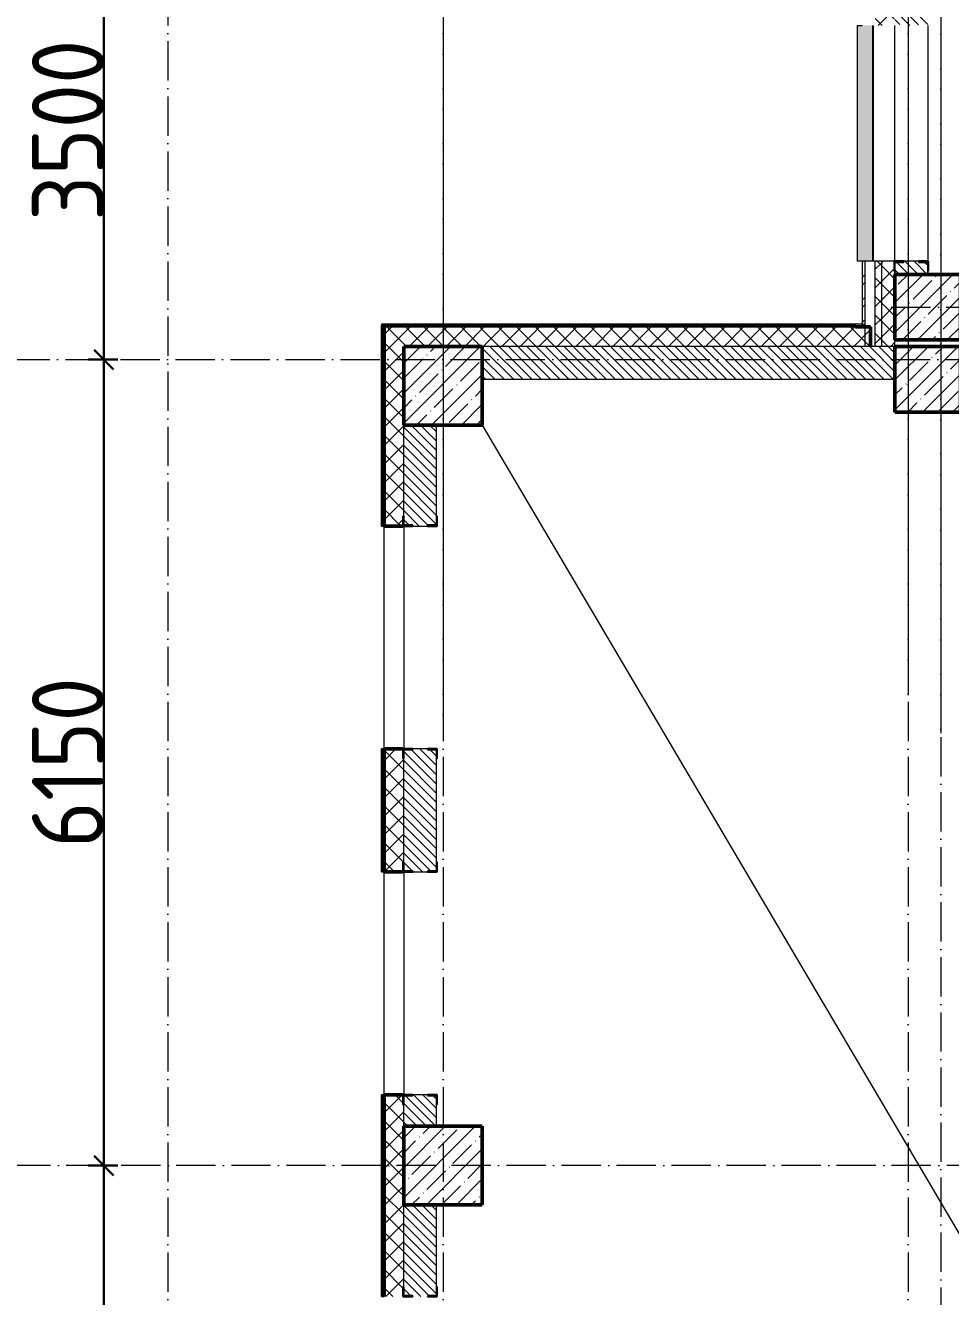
# Model space of a CAD drawing. Header units: millimetres. Extents: x -12989 to 629078, y -109036 to 555275.
# Drawn here: x 351632 to 358696, y -51182 to -41482 of the extents above; entities that cross this region are included whole.
import ezdxf

# ---------------------------------------------------------------- set-up
doc = ezdxf.new("R2010")
doc.units = ezdxf.units.MM
doc.linetypes.add('50_200_ШТРИХ_1Т_ш5_п1_п1_', pattern=[700, 500, -100, 0, -100])
for name, color, linetype, lineweight in [('4 -стяжа', 7, 'Continuous', 30), ('A-____-____-DIMS', 7, 'Continuous', 9), ('A-DETL-____-OTLN-4', 7, 'Continuous', 18), ('A-GENM-____-MCUT', 7, 'Continuous', 25), ('A-GENM-____-OTLN-1', 7, 'Continuous', 25), ('A-GLAZ-____-OTLN', 7, 'Continuous', 9), ('A-WALL-____-MCUT', 7, 'Continuous', 13), ('A-WALL-____-MCUT-1', 7, 'Continuous', 9), ('A-WALL-____-MCUT-2', 7, 'Continuous', 50), ('A-WALL-____-MCUT-3', 7, 'Continuous', 9), ('A-WALL-____-OTLN', 7, 'Continuous', 9), ('A-WALL-____-PATT-1', 7, 'Continuous', 9), ('A-WALL-FNSH-MCUT-1', 7, 'Continuous', 9), ('S-COLS-____-MCUT', 7, 'Continuous', 50), ('S-COLS-____-OTLN', 7, 'Continuous', 9), ('S-GRID-____-OTLN-1', 7, '50_200_ШТРИХ_1Т_ш5_п1_п1_', 9)]:
    doc.layers.add(name, color=color, linetype=linetype, lineweight=lineweight)
doc.layers.add('A-GLAZ-____-OTLN-1', color=7, linetype='Continuous', lineweight=9, true_color=0xc0c0c0)
doc.layers.get('4 -стяжа').off()
doc.styles.add('ISOCPEUR_I_9', font='isocpeui.ttf', dxfattribs={"width": 0.9, "height": 250})
doc.styles.add('СПДС', font='isocpeur.ttf', dxfattribs={"width": 0.9})
doc.dimstyles.new('ISO-2_5_0_9К_БОЛЬШОЙ_ОСИ', dxfattribs={"dimscale": 304.8, "dimtxt": 248.995294, "dimasz": 0.492126, "dimexe": 0.393701, "dimexo": 0, "dimgap": 0, "dimtad": 1, "dimdec": 0, "dimzin": 0, "dimdsep": 46, "dimtxsty": 'ISOCPEUR_I_9', "dimblk1": 'OBLIQUE', "dimblk2": 'OBLIQUE', "dimsah": 1, "dimcen": 0.09, "dimdle": 0.393701, "dimazin": 0, "dimtfac": 1, "dimtdec": 4, "dimtix": 1, "dimtmove": 0, "dimatfit": 3, "dimfxl": 1, "dimtvp": 1, "dimtolj": 1, "dimtzin": 0, "dimarcsym": 2})
pattern_1 = [(45, (283770.71, -86863.46), (-70.71068, 70.71068), []), (135, (283770.71, -86863.46), (-70.71068, -70.71068), [])]
pattern_2 = [(45, (-74750, -43231.04), (-114.04925, 114.04925), []), (45, (-74635.95, -43231.04), (-114.04925, 114.04925), [201.613, -40.323, 3.353, -36.97])]
pattern_3 = [(45, (-74750, -42681.04), (-114.04925, 114.04925), []), (45, (-74635.95, -42681.04), (-114.04925, 114.04925), [201.613, -40.323, 3.353, -36.97])]
pattern_4 = [(135, (283770.707, -86863.456), (-35.35534, -35.35534), [])]

# ---------------------------------------------------------------- blocks, each defined once
blk = doc.blocks.new('BSC_Колонна _Прямоугольная - 500х500-V56-АР1_План отверстий 3 этажа в осях 1-64_Ю-ЯЯ')
at = {"layer": 'S-COLS-____-OTLN'}
h = blk.add_hatch(dxfattribs=at)
h.set_pattern_fill('FP_64', color=256, style=0, pattern_type=2)
h.set_pattern_definition(pattern_2)
h.paths.add_polyline_path([(-250, -250), (250, -250), (250, 250), (-250, 250)], flags=0)
at = {"layer": 'S-COLS-____-MCUT'}
for p, q in [((250, 250), (-250, 250)), ((-250, 250), (-250, -250)), ((250, -250), (250, 250)), ((-250, -250), (250, -250))]:
    blk.add_line(p, q, dxfattribs=at)
blk = doc.blocks.new('BSC_Колонна _Прямоугольная - 500х500-V119-АР1_План отверстий 3 этажа в осях 1-64_Ю-ЯЯ')
at = {"layer": 'S-COLS-____-OTLN'}
h = blk.add_hatch(dxfattribs=at)
h.set_pattern_fill('FP_124', color=256, style=0, pattern_type=2)
h.set_pattern_definition(pattern_3)
h.paths.add_polyline_path([(-250, -250), (250, -250), (250, 250), (-250, 250), (-250, 12)], flags=0)
at = {"layer": 'S-COLS-____-MCUT'}
for p, q in [((250, 250), (-250, 250)), ((-250, 250), (-250, -250)), ((250, -250), (250, 250)), ((-250, -250), (250, -250))]:
    blk.add_line(p, q, dxfattribs=at)
blk = doc.blocks.new('Фахверк_СКБ_Уголок - 250_2700_1-27501432-АР1_План отверстий 3 этажа в осях 1-64_Ю-ЯЯ')
at = {"layer": 'A-GENM-____-MCUT'}
for p, q in [((200, 181), (125, 181)), ((125, 181), (125, 106)), ((125, 106), (131, 106)), ((131, 106), (131, 175)), ((131, 175), (200, 175)), ((200, 175), (200, 181)), ((131, -6), (125, -6)), ((125, -6), (125, -81)), ((125, -81), (200, -81)), ((131, -75), (131, -6)), ((200, -75), (131, -75)), ((200, -81), (200, -75))]:
    blk.add_line(p, q, dxfattribs=at)
blk = doc.blocks.new('Отлив_СКБ - Отлив витража_120_НВФ-31885689-АР1_План отверстий 3 этажа в осях 1-64_Ю-ЯЯ')
at = {"layer": 'A-GLAZ-____-OTLN-1'}
for points in [[(1800, 2), (1800, 120), (0, 120), (0, 2), (736.9, 2)], [(1800, 0), (1800, 2), (0, 2), (0, 0), (736.9, 0)]]:
    blk.add_hatch(color=256, dxfattribs=at).paths.add_polyline_path(points, flags=0)
at = {"layer": 'A-GLAZ-____-OTLN'}
for p, q in [((0, 83), (0, 120)), ((1800, 120), (0, 120)), ((1800, 120), (1800, 83)), ((0, 2), (1800, 2)), ((1800, 0), (0, 0))]:
    blk.add_line(p, q, dxfattribs=at)
blk = doc.blocks.new('Стены 10 - Стены 4-31628020-АР1_План отверстий 3 этажа в осях 1-64_Ю-ЯЯ')
at = {"layer": 'A-WALL-____-MCUT'}
for p, q in [((23850, 9731), (23800, 9731)), ((23800, 9731), (23800, 9711)), ((23800, 9711), (23850, 9711)), ((23850, 9711), (23850, 9731))]:
    blk.add_line(p, q, dxfattribs=at)
blk = doc.blocks.new('BSC_Колонна _Прямоугольная - 600х600-25984397-АР1_План отверстий 3 этажа в осях 1-64_А-ГГ')
at = {"layer": 'S-COLS-____-OTLN'}
h = blk.add_hatch(dxfattribs=at)
h.set_pattern_fill('FP_47', color=256, style=0, pattern_type=2)
h.set_pattern_definition([(45, (-71050, -42631.04), (-114.04925, 114.04925), []), (45, (-70935.95, -42631.04), (-114.04925, 114.04925), [201.613, -40.323, 3.353, -36.97])])
h.paths.add_polyline_path([(-300, -300), (300, -300), (300, 300), (-300, 300)], flags=0)
at = {"layer": 'S-COLS-____-MCUT'}
for p, q in [((300, 300), (-300, 300)), ((-300, 300), (-300, -300)), ((300, -300), (300, 300)), ((-300, -300), (300, -300))]:
    blk.add_line(p, q, dxfattribs=at)
blk = doc.blocks.new('BSC_Колонна _Прямоугольная - 600х600-V14-АР1_План отверстий 3 этажа в осях 1-64_А-ГГ')
at = {"layer": 'S-COLS-____-OTLN'}
h = blk.add_hatch(dxfattribs=at)
h.set_pattern_fill('FP_50', color=256, style=0, pattern_type=2)
h.set_pattern_definition([(315, (-36681.04, 71050), (114.04925, 114.04925), []), (315, (-36681.04, 70935.95), (114.04925, 114.04925), [201.613, -40.323, 3.353, -36.97])])
h.paths.add_polyline_path([(-300, 300), (-300, -300), (300, -300), (300, 300)], flags=0)
at = {"layer": 'S-COLS-____-MCUT'}
for p, q in [((300, 300), (-300, 300)), ((-300, 300), (-300, -300)), ((300, -300), (300, 300)), ((-300, -300), (300, -300))]:
    blk.add_line(p, q, dxfattribs=at)
blk = doc.blocks.new('BSC_Колонна _Прямоугольная - 500х500-V87-АР1_План отверстий 3 этажа в осях 1-64_А-ГГ')
at = {"layer": 'S-COLS-____-OTLN'}
h = blk.add_hatch(dxfattribs=at)
h.set_pattern_fill('FP_124', color=256, style=0, pattern_type=2)
h.set_pattern_definition(pattern_2)
h.paths.add_polyline_path([(-250, -250), (250, -250), (250, 250), (-250, 250)], flags=0)
at = {"layer": 'S-COLS-____-MCUT'}
for p, q in [((250, 250), (-250, 250)), ((-250, 250), (-250, -250)), ((250, -250), (250, 250)), ((-250, -250), (250, -250))]:
    blk.add_line(p, q, dxfattribs=at)
blk = doc.blocks.new('BSC_Колонна _Прямоугольная - 500х500-V143-АР1_План отверстий 3 этажа в осях 1-64_А-ГГ')
at = {"layer": 'S-COLS-____-OTLN'}
h = blk.add_hatch(dxfattribs=at)
h.set_pattern_fill('FP_166', color=256, style=0, pattern_type=2)
h.set_pattern_definition(pattern_3)
h.paths.add_polyline_path([(-250, -250), (250, -250), (250, 250), (-250, 250)], flags=0)
at = {"layer": 'S-COLS-____-MCUT'}
for p, q in [((250, 250), (-250, 250)), ((-250, 250), (-250, -250)), ((250, -250), (250, 250)), ((-250, -250), (250, -250))]:
    blk.add_line(p, q, dxfattribs=at)
blk = doc.blocks.new('Фахверк_СКБ_Уголок - 250_3380-27498580-АР1_План отверстий 3 этажа в осях 1-64_А-ГГ')
at = {"layer": 'A-GENM-____-MCUT'}
for p, q in [((200, 181), (125, 181)), ((125, 181), (125, 106)), ((125, 106), (131, 106)), ((131, 106), (131, 175)), ((131, 175), (200, 175)), ((200, 175), (200, 181)), ((131, -6), (125, -6)), ((125, -6), (125, -81)), ((125, -81), (200, -81)), ((131, -75), (131, -6)), ((200, -75), (131, -75)), ((200, -81), (200, -75))]:
    blk.add_line(p, q, dxfattribs=at)
blk = doc.blocks.new('Стены 10 - Стены 4-31628020-АР1_План отверстий 3 этажа в осях 1-64_А-ГГ')
at = {"layer": 'A-WALL-____-MCUT-3'}
for p, q in [((23850, 9731), (23800, 9731)), ((23800, 9731), (23800, 9711)), ((23800, 9711), (23850, 9711)), ((23850, 9711), (23850, 9731))]:
    blk.add_line(p, q, dxfattribs=at)
blk = doc.blocks.new('_Oblique')
at = {"color": 0, "linetype": 'ByBlock', "lineweight": -2}
blk.add_line((-0.5, -0.5), (0.5, 0.5), dxfattribs=at)
blk = doc.blocks.new('*D2995')
at = {"layer": 'A-____-____-DIMS', "color": 0, "lineweight": -2, "transparency": 16777216}
for p, q in [((352231.1, -40412.4), (352231.1, -44152.4)), ((352337.1, -40532.4), (352111.1, -40532.4)), ((352337.1, -44032.4), (352111.1, -44032.4))]:
    blk.add_line(p, q, dxfattribs=at)
at = {"layer": 'Defpoints', "color": 0, "transparency": 16777216}
for p in [(352337.1, -40532.4), (352231.1, -44032.4), (352337.1, -44032.4)]:
    blk.add_point(p, dxfattribs=at)
at = {"layer": 'A-____-____-DIMS', "color": 0, "lineweight": -2, "transparency": 16777216, "xscale": 150, "yscale": 150, "zscale": 150}
for p, rotation in [((352231.1, -40532.4), 90), ((352231.1, -44032.4), 270)]:
    blk.add_blockref('_Oblique', p, dxfattribs=dict(at, rotation=rotation))
at = {"layer": 'A-____-____-DIMS', "color": 0, "transparency": 16777216, "insert": (351956.7, -42282.4), "char_height": 548.64, "attachment_point": 5, "rotation": 90, "style": 'СПДС'}
blk.add_mtext('\\A1;3500', dxfattribs=at)
blk = doc.blocks.new('*D2996')
at = {"layer": 'A-____-____-DIMS', "color": 0, "lineweight": -2, "transparency": 16777216}
for p, q in [((352231.1, -43912.4), (352231.1, -50302.4)), ((352337.1, -44032.4), (352111.1, -44032.4)), ((352337.1, -50182.4), (352111.1, -50182.4))]:
    blk.add_line(p, q, dxfattribs=at)
at = {"layer": 'Defpoints', "color": 0, "transparency": 16777216}
for p in [(352337.1, -44032.4), (352231.1, -50182.4), (352337.1, -50182.4)]:
    blk.add_point(p, dxfattribs=at)
at = {"layer": 'A-____-____-DIMS', "color": 0, "lineweight": -2, "transparency": 16777216, "xscale": 150, "yscale": 150, "zscale": 150}
for p, rotation in [((352231.1, -44032.4), 90), ((352231.1, -50182.4), 270)]:
    blk.add_blockref('_Oblique', p, dxfattribs=dict(at, rotation=rotation))
at = {"layer": 'A-____-____-DIMS', "color": 0, "transparency": 16777216, "insert": (351956.7, -47107.4), "char_height": 548.64, "attachment_point": 5, "rotation": 90, "style": 'СПДС'}
blk.add_mtext('\\A1;6150', dxfattribs=at)
blk = doc.blocks.new('*D2997')
at = {"layer": 'A-____-____-DIMS', "color": 0, "lineweight": -2, "transparency": 16777216}
for p, q in [((352231.1, -50062.4), (352231.1, -56302.4)), ((352337.1, -50182.4), (352111.1, -50182.4)), ((352337.1, -56182.4), (352111.1, -56182.4))]:
    blk.add_line(p, q, dxfattribs=at)
at = {"layer": 'Defpoints', "color": 0, "transparency": 16777216}
for p in [(352337.1, -50182.4), (352231.1, -56182.4), (352337.1, -56182.4)]:
    blk.add_point(p, dxfattribs=at)
at = {"layer": 'A-____-____-DIMS', "color": 0, "lineweight": -2, "transparency": 16777216, "xscale": 150, "yscale": 150, "zscale": 150}
for p, rotation in [((352231.1, -50182.4), 90), ((352231.1, -56182.4), 270)]:
    blk.add_blockref('_Oblique', p, dxfattribs=dict(at, rotation=rotation))
at = {"layer": 'A-____-____-DIMS', "color": 0, "transparency": 16777216, "insert": (351956.7, -53182.4), "char_height": 548.64, "attachment_point": 5, "rotation": 90, "style": 'СПДС'}
blk.add_mtext('\\A1;6000', dxfattribs=at)
blk = doc.blocks.new('3эт')
at = {"layer": 'S-GRID-____-OTLN-1', "color": 251, "ltscale": 0.6, "true_color": 0x636466}
for p, q in [((354820.7, 4029.4), (354820.7, -46882.4)), ((358370.7, 4029.4), (358370.7, -46592.2)), ((358620.7, 3761.2), (358620.7, -46882.4)), ((352720.7, -36982.5), (352720.7, -91346.1)), ((354820.7, -36982.5), (354820.7, -91173.5)), ((358370.7, -36982.5), (358370.7, -75532.4)), ((358620.7, -37250.7), (358620.7, -75532.4)), ((358243, -43632.4), (387705.3, -43632.4)), ((358243, -43632.4), (387705.3, -43632.4)), ((351097.5, -44032.4), (387845.1, -44032.4)), ((374089.5, -50182.4), (351097.5, -50182.4))]:
    blk.add_line(p, q, dxfattribs=at)
at = {"layer": 'A-____-____-DIMS'}
for base, p1, p2, override, picture, middle in [((352231.1, -44032.4), (352337.1, -40532.4), (352337.1, -44032.4), {"dimtxt": 1.8, "dimpost": '<>', "dimtxsty": 'СПДС', "dimfxl": 3500}, '*D2995', (351956.7, -42282.4)), ((352231.1, -50182.4), (352337.1, -44032.4), (352337.1, -50182.4), {"dimtxt": 1.8, "dimpost": '<>', "dimtxsty": 'СПДС', "dimfxl": 6150}, '*D2996', (351956.7, -47107.4)), ((352231.1, -56182.4), (352337.1, -50182.4), (352337.1, -56182.4), {"dimtxt": 1.8, "dimpost": '<>', "dimtxsty": 'СПДС', "dimfxl": 6000}, '*D2997', (351956.7, -53182.4))]:
    dim = blk.add_linear_dim(base=base, p1=p1, p2=p2, angle=90, dimstyle='ISO-2_5_0_9К_БОЛЬШОЙ_ОСИ', override=override, dxfattribs=at)
    dim.commit()
    dim.dimension.update_dxf_attribs({"geometry": picture, "text_midpoint": middle})

msp = doc.modelspace()

# ---------------------------------------------------------------- hatches: boundary and pattern name
at = {"layer": 'A-WALL-____-PATT-1'}
h = msp.add_hatch(dxfattribs=at)
h.set_pattern_fill('FP_4', color=256, style=0, pattern_type=2)
h.set_pattern_definition(pattern_1)
h.paths.add_polyline_path([(358170.7074, -43932.4142), (358170.7074, -43282.4142), (358120.7074, -43282.4142), (358120.7074, -43932.4142)], flags=0)
h.paths.add_polyline_path([(358120.7074, -41482.4142), (358170.7074, -41482.4142), (358170.7074, -40282.4142), (358120.7074, -40282.4142), (358120.7074, -40941.3991)], flags=0)
h.paths.add_polyline_path([(358120.7074, -38482.4142), (358170.7074, -38482.4142), (358170.7074, -37282.4142), (358120.7074, -37282.4142), (358120.7074, -37712.4289)], flags=0)
h.paths.add_polyline_path([(358120.7074, -35482.4142), (358170.7074, -35482.4142), (358170.7074, -34282.4142), (358120.7074, -34282.4142), (358120.7074, -35290.7012)], flags=0)
h.paths.add_polyline_path([(358170.7074, -32482.4142), (358170.7074, -31682.4142), (358120.7074, -31682.4142), (358120.7074, -32482.4142)], flags=0)
h = msp.add_hatch(dxfattribs=at)
h.set_pattern_fill('FP_4', color=256, style=0, pattern_type=2)
h.set_pattern_definition(pattern_1)
h.paths.add_polyline_path([(358170.7074, -43932.4142), (358270.7074, -43932.4142), (358270.7074, -43357.4142), (358264.7074, -43357.4142), (358264.7074, -43282.4142), (358170.7074, -43282.4142), (358170.7074, -43882.4142)], flags=0)
h.paths.add_polyline_path([(358264.7074, -41482.4142), (358264.7074, -41407.4142), (358270.7074, -41407.4142), (358270.7074, -40357.4142), (358264.7074, -40357.4142), (358264.7074, -40282.4142), (358170.7074, -40282.4142), (358170.7074, -41482.4142)], flags=0)
h.paths.add_polyline_path([(358264.7074, -38482.4142), (358264.7074, -38407.4142), (358270.7074, -38407.4142), (358270.7074, -37351.4142), (358264.7074, -37351.4142), (358264.7074, -37282.4142), (358170.7074, -37282.4142), (358170.7074, -38482.4142)], flags=0)
h.paths.add_polyline_path([(358264.7074, -35482.4142), (358264.7074, -35407.4142), (358270.7074, -35407.4142), (358270.7074, -34357.4142), (358264.7074, -34357.4142), (358264.7074, -34282.4142), (358170.7074, -34282.4142), (358170.7074, -35482.4142)], flags=0)
h.paths.add_polyline_path([(358264.7074, -32482.4142), (358264.7074, -32407.4142), (358270.7074, -32407.4142), (358270.7074, -31682.4142), (358170.7074, -31682.4142), (358170.7074, -32482.4142)], flags=0)
h = msp.add_hatch(dxfattribs=at)
h.set_pattern_fill('FP_6', color=256, style=0, pattern_type=2)
h.set_pattern_definition([(45, (283770.71, -86863.46), (-85.53659, 85.53659), []), (45, (283827.73, -86863.46), (-85.53659, 85.53659), [])])
h.paths.add_polyline_path([(358040.7074, -43762.4142), (358040.7074, -43282.4142), (358020.7074, -43282.4142), (358020.7074, -43762.4142)], flags=0)
h.paths.add_polyline_path([(358020.7074, -41482.4142), (358040.7074, -41482.4142), (358040.7074, -40282.4142), (358020.7074, -40282.4142), (358020.7074, -40941.3991)], flags=0)
h.paths.add_polyline_path([(358040.7074, -38482.4142), (358040.7074, -37282.4142), (358020.7074, -37282.4142), (358020.7074, -38482.4142)], flags=0)
h.paths.add_polyline_path([(358040.7074, -35482.4142), (358040.7074, -34282.4142), (358020.7074, -34282.4142), (358020.7074, -35482.4142)], flags=0)
h.paths.add_polyline_path([(358040.7074, -32482.4142), (358040.7074, -31922.4142), (358020.7074, -31922.4142), (358020.7074, -32482.4142)], flags=0)
h = msp.add_hatch(dxfattribs=at)
h.set_pattern_fill('FP_9', color=256, style=0, pattern_type=2)
h.set_pattern_definition(pattern_4)
h.paths.add_polyline_path([(358339.7074, -43382.4142), (358520.7074, -43382.4142), (358520.7074, -43288.4142), (358451.7074, -43288.4142), (358451.7074, -43282.4142), (358339.7074, -43282.4142), (358339.7074, -43288.4142), (358270.7074, -43288.4142), (358270.7074, -43382.4142)], flags=0)
h.paths.add_polyline_path([(358339.7074, -41482.4142), (358451.7074, -41482.4142), (358451.7074, -41476.4142), (358520.7074, -41476.4142), (358520.7074, -40932.4142), (358270.7074, -40932.4142), (358270.7074, -41476.4142), (358339.7074, -41476.4142)], flags=0)
h = msp.add_hatch(dxfattribs=at)
h.set_pattern_fill('FP_4', color=256, style=0, pattern_type=2)
h.set_pattern_definition(pattern_1)
h.paths.add_polyline_path([(358085.3521, -43932.4142), (358085.3521, -43782.4142), (354370.7074, -43782.4142), (354370.7074, -43932.4142), (357990.1816, -43932.4142)], flags=0)
h = msp.add_hatch(dxfattribs=at)
h.set_pattern_fill('FP_1', color=256, style=0, pattern_type=2)
h.set_pattern_definition(pattern_1)
h.paths.add_polyline_path([(358085.3521, -43932.4142), (358085.3521, -43782.4142), (354370.7074, -43782.4142), (354370.7074, -43932.4142), (357990.5306, -43932.4142)], flags=0)
h = msp.add_hatch(dxfattribs=at)
h.set_pattern_fill('FP_1', color=256, style=0, pattern_type=2)
h.set_pattern_definition(pattern_1)
h.paths.add_polyline_path([(354370.7074, -74532.4142), (354520.7074, -74532.4142), (354520.7074, -73237.4142), (354514.7074, -73237.4142), (354514.7074, -73162.4142), (354370.7074, -73162.4142)], flags=0)
h.paths.add_polyline_path([(354455.602, -71462.4142), (354514.7074, -71462.4142), (354514.7074, -71387.4142), (354520.7074, -71387.4142), (354520.7074, -70597.4142), (354514.7074, -70597.4142), (354514.7074, -70522.4142), (354370.7074, -70522.4142), (354370.7074, -71462.4142)], flags=0)
h.paths.add_polyline_path([(354455.602, -68822.4142), (354514.7074, -68822.4142), (354514.7074, -68747.4142), (354520.7074, -68747.4142), (354520.7074, -67357.4142), (354514.7074, -67357.4142), (354514.7074, -67282.4142), (354370.7074, -67282.4142), (354370.7074, -68822.4142)], flags=0)
h.paths.add_polyline_path([(354455.602, -65582.4142), (354514.7074, -65582.4142), (354514.7074, -65507.4142), (354520.7074, -65507.4142), (354520.7074, -64717.4142), (354514.7074, -64717.4142), (354514.7074, -64642.4142), (354370.7074, -64642.4142), (354370.7074, -65582.4142)], flags=0)
h.paths.add_polyline_path([(354455.602, -62942.4142), (354514.7074, -62942.4142), (354514.7074, -62867.4142), (354520.7074, -62867.4142), (354520.7074, -61477.4142), (354514.7074, -61477.4142), (354514.7074, -61402.4142), (354370.7074, -61402.4142), (354370.7074, -62942.4142)], flags=0)
h.paths.add_polyline_path([(354370.7074, -59702.4142), (354514.7074, -59702.4142), (354514.7074, -59627.4142), (354520.7074, -59627.4142), (354520.7074, -58837.4142), (354514.7074, -58837.4142), (354514.7074, -58762.4142), (354370.7074, -58762.4142)], flags=0)
h.paths.add_polyline_path([(354370.7074, -57062.4142), (354514.7074, -57062.4142), (354514.7074, -56987.4142), (354520.7074, -56987.4142), (354520.7074, -55597.4142), (354514.7074, -55597.4142), (354514.7074, -55522.4142), (354370.7074, -55522.4142)], flags=0)
h.paths.add_polyline_path([(354370.7074, -53822.4142), (354514.7074, -53822.4142), (354514.7074, -53747.4142), (354520.7074, -53747.4142), (354520.7074, -52957.4142), (354514.7074, -52957.4142), (354514.7074, -52882.4142), (354370.7074, -52882.4142)], flags=0)
h.paths.add_polyline_path([(354514.7074, -51182.4142), (354514.7074, -51107.4142), (354520.7074, -51107.4142), (354520.7074, -49717.4142), (354514.7074, -49717.4142), (354514.7074, -49642.4142), (354370.7074, -49642.4142), (354370.7074, -51182.4142), (354455.602, -51182.4142)], flags=0)
h.paths.add_polyline_path([(354514.7074, -47942.4142), (354514.7074, -47867.4142), (354520.7074, -47867.4142), (354520.7074, -47077.4142), (354514.7074, -47077.4142), (354514.7074, -47002.4142), (354370.7074, -47002.4142), (354370.7074, -47942.4142), (354455.602, -47942.4142)], flags=0)
h.paths.add_polyline_path([(354514.7074, -45302.4142), (354514.7074, -45227.4142), (354520.7074, -45227.4142), (354520.7074, -43932.4142), (354370.7074, -43932.4142), (354370.7074, -45302.4142), (354455.602, -45302.4142)], flags=0)
h = msp.add_hatch(dxfattribs=at)
h.set_pattern_fill('FP_9', color=256, style=0, pattern_type=2)
h.set_pattern_definition(pattern_4)
h.paths.add_polyline_path([(358270.7074, -44182.4142), (358270.7074, -43932.4142), (355120.7074, -43932.4142), (355120.7074, -44182.4142), (357990.1816, -44182.4142)], flags=0)
h = msp.add_hatch(dxfattribs=at)
h.set_pattern_fill('FP_6', color=256, style=0, pattern_type=2)
h.set_pattern_definition(pattern_4)
h.paths.add_polyline_path([(358270.7074, -44182.4142), (358270.7074, -43932.4142), (355120.7074, -43932.4142), (355120.7074, -44182.4142), (357990.5306, -44182.4142)], flags=0)
h = msp.add_hatch(dxfattribs=at)
h.set_pattern_fill('FP_6', color=256, style=0, pattern_type=2)
h.set_pattern_definition(pattern_4)
h.paths.add_polyline_path([(354589.7074, -49882.4142), (354770.7074, -49882.4142), (354770.7074, -49648.4142), (354701.7074, -49648.4142), (354701.7074, -49642.4142), (354589.7074, -49642.4142), (354589.7074, -49648.4142), (354520.7074, -49648.4142), (354520.7074, -49882.4142)], flags=0)
h.paths.add_polyline_path([(354589.7074, -47942.4142), (354701.7074, -47942.4142), (354701.7074, -47936.4142), (354770.7074, -47936.4142), (354770.7074, -47008.4142), (354701.7074, -47008.4142), (354701.7074, -47002.4142), (354589.7074, -47002.4142), (354589.7074, -47008.4142), (354520.7074, -47008.4142), (354520.7074, -47936.4142), (354589.7074, -47936.4142)], flags=0)
h.paths.add_polyline_path([(354701.7074, -45302.4142), (354701.7074, -45296.4142), (354770.7074, -45296.4142), (354770.7074, -44532.4142), (354520.7074, -44532.4142), (354520.7074, -45296.4142), (354589.7074, -45296.4142), (354589.7074, -45302.4142)], flags=0)
h = msp.add_hatch(dxfattribs=at)
h.set_pattern_fill('FP_6', color=256, style=0, pattern_type=2)
h.set_pattern_definition(pattern_4)
h.paths.add_polyline_path([(354701.7074, -55882.4142), (354770.7074, -55882.4142), (354770.7074, -55528.4142), (354701.7074, -55528.4142), (354701.7074, -55522.4142), (354589.7074, -55522.4142), (354589.7074, -55528.4142), (354520.7074, -55528.4142), (354520.7074, -55882.4142)], flags=0)
h.paths.add_polyline_path([(354701.7074, -53822.4142), (354701.7074, -53816.4142), (354770.7074, -53816.4142), (354770.7074, -52888.4142), (354701.7074, -52888.4142), (354701.7074, -52882.4142), (354589.7074, -52882.4142), (354589.7074, -52888.4142), (354520.7074, -52888.4142), (354520.7074, -53816.4142), (354589.7074, -53816.4142), (354589.7074, -53822.4142)], flags=0)
h.paths.add_polyline_path([(354701.7074, -51182.4142), (354701.7074, -51176.4142), (354770.7074, -51176.4142), (354770.7074, -50482.4142), (354520.7074, -50482.4142), (354520.7074, -51176.4142), (354589.7074, -51176.4142), (354589.7074, -51182.4142)], flags=0)

# ---------------------------------------------------------------- linework, layer by layer
at = {"layer": 'A-DETL-____-OTLN-4'}
msp.add_line((355120.7074, -44532.4142), (372520.7074, -74032.4142), dxfattribs=at)
at = {"layer": 'A-WALL-____-MCUT'}
for p, q in [((358040.7074, -43282.4142), (358040.7074, -43932.4142)), ((358264.7074, -43282.4142), (358040.7074, -43282.4142)), ((358451.7074, -43282.4142), (358339.7074, -43282.4142)), ((358520.7074, -43382.4142), (358520.7074, -43357.4142)), ((358270.7074, -43932.4142), (355120.7074, -43932.4142)), ((358270.7074, -43932.4142), (358270.7074, -43882.4142)), ((355120.7074, -44182.4142), (358270.7074, -44182.4142))]:
    msp.add_line(p, q, dxfattribs=at)
at = {"layer": 'A-WALL-____-MCUT-1'}
for p, q in [((358120.7074, -43932.4142), (358120.7074, -43282.4142)), ((358170.7074, -43932.4142), (358170.7074, -43282.4142)), ((358270.7074, -43382.4142), (358270.7074, -43357.4142)), ((358270.7074, -43357.4142), (358270.7074, -43382.4142)), ((357970.7074, -43770.4142), (354358.7074, -43770.4142)), ((357970.7074, -43775.4142), (354363.7074, -43775.4142)), ((358085.3521, -43782.4142), (357970.7074, -43782.4142)), ((358085.3521, -43932.4142), (358085.3521, -43782.4142))]:
    msp.add_line(p, q, dxfattribs=at)
at = {"layer": 'A-WALL-____-MCUT-2'}
for p, q in [((357970.7074, -43770.4142), (354358.7074, -43770.4142)), ((354358.7074, -43770.4142), (354358.7074, -45302.4142)), ((357970.7074, -43775.4142), (354363.7074, -43775.4142)), ((354363.7074, -43775.4142), (354363.7074, -45302.4142)), ((354370.7074, -43782.4142), (354370.7074, -45302.4142)), ((358085.3521, -43782.4142), (357970.7074, -43782.4142)), ((358085.3521, -43932.4142), (358085.3521, -43782.4142)), ((354370.7074, -45302.4142), (354514.7074, -45302.4142)), ((354358.7074, -47002.4142), (354358.7074, -47942.4142)), ((354363.7074, -47002.4142), (354363.7074, -47942.4142)), ((354370.7074, -47002.4142), (354370.7074, -47942.4142)), ((354514.7074, -47002.4142), (354370.7074, -47002.4142)), ((354370.7074, -47942.4142), (354514.7074, -47942.4142)), ((354358.7074, -49642.4142), (354358.7074, -51182.4142)), ((354363.7074, -49642.4142), (354363.7074, -51182.4142)), ((354370.7074, -49642.4142), (354370.7074, -51182.4142)), ((354514.7074, -49642.4142), (354370.7074, -49642.4142))]:
    msp.add_line(p, q, dxfattribs=at)
at = {"layer": 'A-WALL-____-MCUT-3'}
for p, q in [((358270.7074, -43932.4142), (355120.7074, -43932.4142)), ((358270.7074, -43932.4142), (358270.7074, -43882.4142)), ((355120.7074, -44182.4142), (358270.7074, -44182.4142)), ((354520.7074, -45227.4142), (354520.7074, -44532.4142)), ((354770.7074, -45227.4142), (354770.7074, -44532.4142)), ((354589.7074, -45302.4142), (354701.7074, -45302.4142)), ((354701.7074, -47002.4142), (354589.7074, -47002.4142)), ((354520.7074, -47867.4142), (354520.7074, -47077.4142)), ((354770.7074, -47867.4142), (354770.7074, -47077.4142)), ((354589.7074, -47942.4142), (354701.7074, -47942.4142)), ((354701.7074, -49642.4142), (354589.7074, -49642.4142)), ((354520.7074, -49882.4142), (354520.7074, -49717.4142)), ((354770.7074, -49882.4142), (354770.7074, -49717.4142)), ((354520.7074, -51107.4142), (354520.7074, -50482.4142)), ((354770.7074, -51107.4142), (354770.7074, -50482.4142))]:
    msp.add_line(p, q, dxfattribs=at)
at = {"layer": 'A-WALL-____-OTLN'}
for p, q in [((358270.7074, -43282.4142), (358270.7074, -41482.4142)), ((358520.7074, -41482.4142), (358520.7074, -43282.4142)), ((354370.7074, -47002.4142), (354370.7074, -45302.4142)), ((354520.7074, -45302.4142), (354520.7074, -47002.4142)), ((354370.7074, -49642.4142), (354370.7074, -47942.4142)), ((354520.7074, -47942.4142), (354520.7074, -49642.4142))]:
    msp.add_line(p, q, dxfattribs=at)
at = {"layer": 'A-WALL-FNSH-MCUT-1'}
for p, q in [((358040.7074, -43282.4142), (358020.7074, -43282.4142)), ((358020.7074, -43282.4142), (358020.7074, -43762.4142)), ((357970.7074, -43762.4142), (354350.7074, -43762.4142)), ((357970.7074, -43762.4142), (354350.7074, -43762.4142)), ((354350.7074, -43762.4142), (354350.7074, -45302.4142)), ((354370.7074, -43782.4142), (357970.7074, -43782.4142)), ((354370.7074, -43782.4142), (357970.7074, -43782.4142)), ((354370.7074, -45302.4142), (354370.7074, -43782.4142)), ((357970.7074, -43782.4142), (357970.7074, -43762.4142)), ((357970.7074, -43782.4142), (357970.7074, -43762.4142)), ((358020.7074, -43762.4142), (358040.7074, -43762.4142)), ((358020.7074, -43762.4142), (358040.7074, -43762.4142)), ((354350.7074, -45302.4142), (354370.7074, -45302.4142)), ((354370.7074, -47002.4142), (354350.7074, -47002.4142)), ((354350.7074, -47002.4142), (354350.7074, -47942.4142)), ((354370.7074, -47942.4142), (354370.7074, -47002.4142)), ((354350.7074, -47942.4142), (354370.7074, -47942.4142)), ((354370.7074, -49642.4142), (354350.7074, -49642.4142)), ((354350.7074, -49642.4142), (354350.7074, -51182.4142)), ((354370.7074, -51182.4142), (354370.7074, -49642.4142)), ((354350.7074, -51182.4142), (354370.7074, -51182.4142))]:
    msp.add_line(p, q, dxfattribs=at)

# ---------------------------------------------------------------- block references
at = {"layer": '4 -стяжа'}
msp.add_blockref('3эт', (0, 0), dxfattribs=at)
at = {"layer": 'A-GENM-____-OTLN-1'}
for name, p, rotation in [('Фахверк_СКБ_Уголок - 250_2700_1-27501432-АР1_План отверстий 3 этажа в осях 1-64_Ю-ЯЯ', (358345.7074, -43157.4142), 269.9999999999999), ('Фахверк_СКБ_Уголок - 250_3380-27498580-АР1_План отверстий 3 этажа в осях 1-64_А-ГГ', (354695.7074, -45427.4142), 89.99999999999991), ('Фахверк_СКБ_Уголок - 250_3380-27498580-АР1_План отверстий 3 этажа в осях 1-64_А-ГГ', (354595.7074, -46877.4142), 269.9999999999999), ('Фахверк_СКБ_Уголок - 250_3380-27498580-АР1_План отверстий 3 этажа в осях 1-64_А-ГГ', (354695.7074, -48067.4142), 89.99999999999991), ('Фахверк_СКБ_Уголок - 250_3380-27498580-АР1_План отверстий 3 этажа в осях 1-64_А-ГГ', (354595.7074, -49517.4142), 269.9999999999999), ('Фахверк_СКБ_Уголок - 250_3380-27498580-АР1_План отверстий 3 этажа в осях 1-64_А-ГГ', (354695.7074, -51307.4142), 89.99999999999991)]:
    msp.add_blockref(name, p, dxfattribs=dict(at, rotation=rotation))
at = {"layer": 'A-GLAZ-____-OTLN', "rotation": 90}
msp.add_blockref('Отлив_СКБ - Отлив витража_120_НВФ-31885689-АР1_План отверстий 3 этажа в осях 1-64_Ю-ЯЯ', (358103.7074, -43282.4142), dxfattribs=at)
at = {"layer": 'A-WALL-____-OTLN'}
for name in ['Стены 10 - Стены 4-31628020-АР1_План отверстий 3 этажа в осях 1-64_Ю-ЯЯ', 'Стены 10 - Стены 4-31628020-АР1_План отверстий 3 этажа в осях 1-64_А-ГГ']:
    msp.add_blockref(name, (334170.7074, -53493.4561), dxfattribs=at)
at = {"layer": 'S-COLS-____-OTLN'}
for name, p in [('BSC_Колонна _Прямоугольная - 500х500-V56-АР1_План отверстий 3 этажа в осях 1-64_Ю-ЯЯ', (358520.7074, -43632.4142)), ('BSC_Колонна _Прямоугольная - 500х500-V87-АР1_План отверстий 3 этажа в осях 1-64_А-ГГ', (358520.7074, -43632.4142)), ('BSC_Колонна _Прямоугольная - 600х600-25984397-АР1_План отверстий 3 этажа в осях 1-64_А-ГГ', (354820.7074, -44232.4142)), ('BSC_Колонна _Прямоугольная - 500х500-V119-АР1_План отверстий 3 этажа в осях 1-64_Ю-ЯЯ', (358520.7074, -44182.4142)), ('BSC_Колонна _Прямоугольная - 500х500-V143-АР1_План отверстий 3 этажа в осях 1-64_А-ГГ', (358520.7074, -44182.4142))]:
    msp.add_blockref(name, p, dxfattribs=at)
at = {"layer": 'S-COLS-____-OTLN', "rotation": 89.9999999999999}
msp.add_blockref('BSC_Колонна _Прямоугольная - 600х600-V14-АР1_План отверстий 3 этажа в осях 1-64_А-ГГ', (354820.7074, -50182.4142), dxfattribs=at)

doc.saveas('drawing.dxf')
